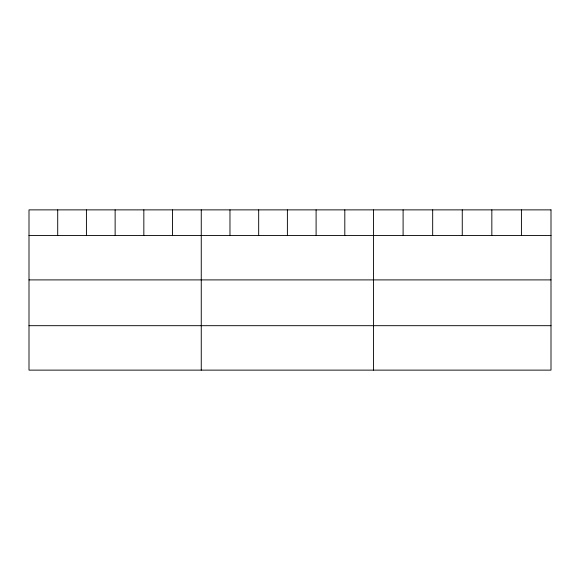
<?xml version="1.0" encoding="UTF-8"?>
<svg xmlns="http://www.w3.org/2000/svg" width="580" height="580" viewBox="0 0 580 580"><rect width="100%" height="100%" fill="white"/><g stroke="black" fill="none" stroke-linecap="round" stroke-linejoin="round"><path stroke-width="0.87" d="M29 235.465L551 235.465M29 279.901L551 279.901M29 325.685L551 325.685M521.42 209.873L521.42 235.465M491.84 209.873L491.84 235.465M462.26 209.873L462.26 235.465M432.68 209.873L432.68 235.465M403.1 209.873L403.1 235.465M373.52 209.873L373.52 370.127M344.81 209.873L344.81 235.465M316.1 209.873L316.1 235.465M287.39 209.873L287.39 235.465M258.68 209.873L258.68 235.465M229.97 209.873L229.97 235.465M201.26 209.873L201.26 370.127M172.55 209.873L172.55 235.465M143.84 209.873L143.84 235.465M115.13 209.873L115.13 235.465M86.42 209.873L86.42 235.465M57.71 209.873L57.71 235.465M551 209.873L29 209.873L29 370.127L551 370.127L551 209.873"/></g></svg>
